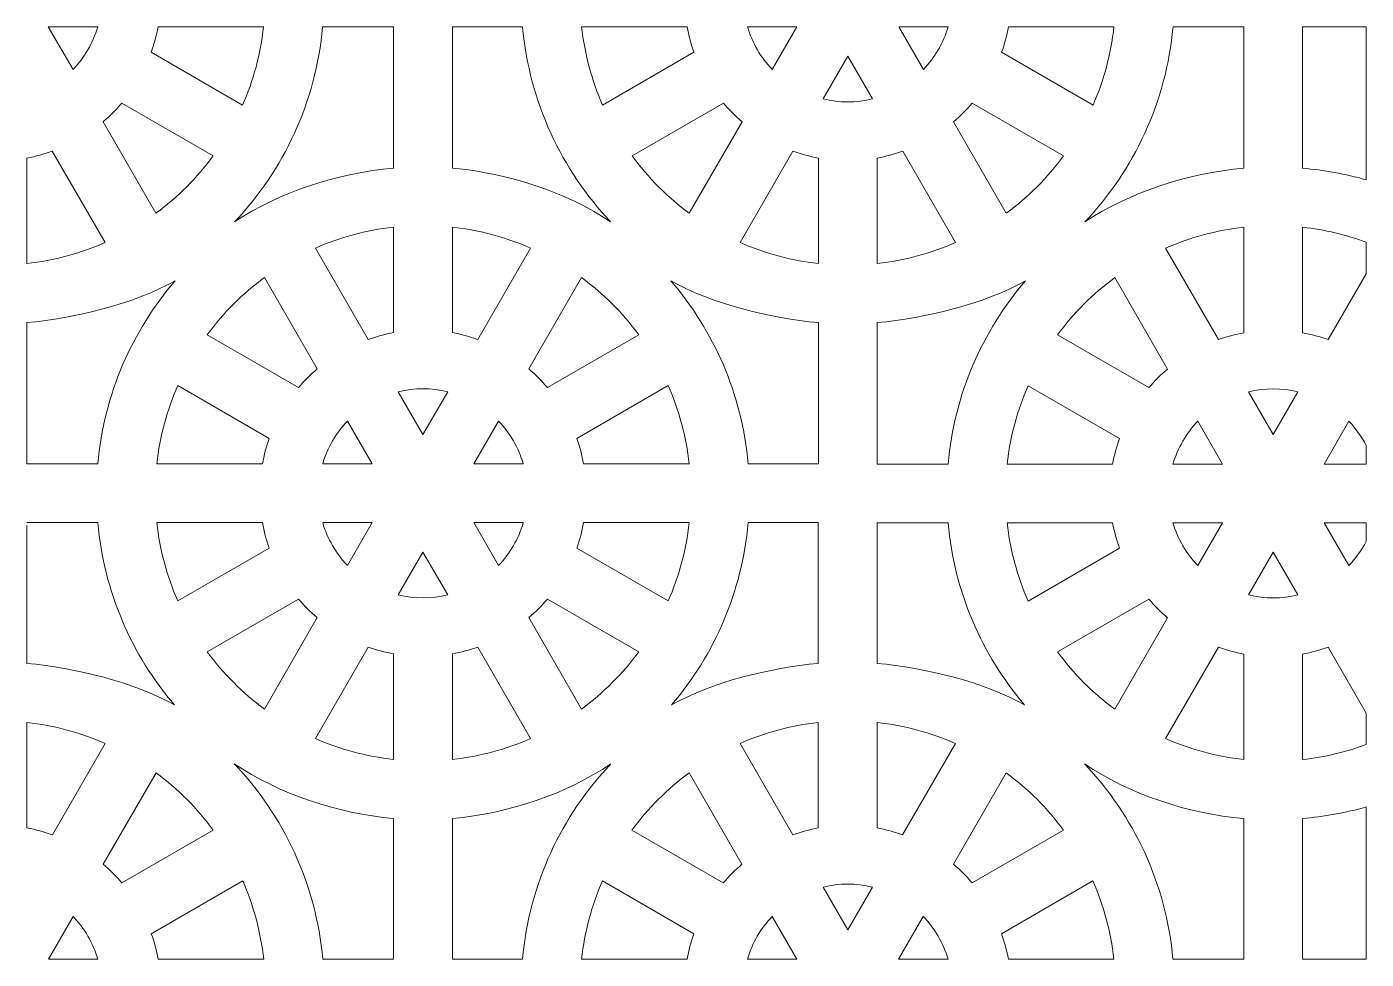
# Model space of a CAD drawing. Header units: centimetres. Extents: x -87 to 87, y -88 to 88.
# Drawn here: x 46.34 to 87.36, y 59.24 to 87.8 of the extents above; entities that cross this region are included whole.
import ezdxf

# ---------------------------------------------------------------- set-up
doc = ezdxf.new("R2010")
doc.units = ezdxf.units.CM
doc.header["$MEASUREMENT"] = 0
doc.layers.add('layer 1', color=7, linetype='Continuous')

msp = doc.modelspace()

# ---------------------------------------------------------------- linework, layer by layer
at = {"layer": 'layer 1', "color": 177, "lineweight": 9}
for points, knots in [([(46.99755, 87.80155), (46.99755, 87.80155), (48.51029, 87.80153), (48.51029, 87.80153), (48.51029, 87.80153), (48.36478, 87.3043), (48.10178, 86.85719), (47.75344, 86.49233), (47.75344, 86.49233), (47.75344, 86.49233), (46.99755, 87.80155), (46.99755, 87.80155)], [0, 0, 0, 0, 0.25, 0.25, 0.25, 0.25, 0.5, 0.5, 0.5, 0.5, 1, 1, 1, 1]), ([(52.94876, 85.40486), (53.27731, 86.15205), (53.49762, 86.95758), (53.5898, 87.80153), (53.5898, 87.80153), (53.5898, 87.80153), (50.35782, 87.80153), (50.35782, 87.80153), (50.35782, 87.80153), (50.30906, 87.53338), (50.23889, 87.27266), (50.14917, 87.02124), (50.14917, 87.02124), (50.14917, 87.02124), (52.94876, 85.40486), (52.94876, 85.40486)], [0, 0, 0, 0, 0.2, 0.2, 0.2, 0.2, 0.4, 0.4, 0.4, 0.4, 0.6, 0.6, 0.6, 0.6, 1, 1, 1, 1]), ([(57.57203, 83.4745), (55.85613, 83.32137), (54.05432, 82.7346), (52.69798, 81.82462), (52.69798, 81.82462), (54.20315, 83.4129), (55.19279, 85.49462), (55.39867, 87.80152), (55.39867, 87.80152), (55.39867, 87.80152), (57.57204, 87.80152), (57.57204, 87.80152), (57.57204, 87.80152), (57.57204, 87.80152), (57.57203, 83.4745), (57.57203, 83.4745)], [0, 0, 0, 0, 0.2, 0.2, 0.2, 0.2, 0.4, 0.4, 0.4, 0.4, 0.6, 0.6, 0.6, 0.6, 1, 1, 1, 1]), ([(64.21838, 81.82967), (62.86376, 82.73673), (61.08466, 83.32166), (59.37204, 83.47449), (59.37204, 83.47449), (59.37204, 83.47449), (59.37204, 87.80153), (59.37204, 87.80153), (59.37204, 87.80153), (59.37204, 87.80153), (61.5223, 87.80153), (61.5223, 87.80153), (61.5223, 87.80153), (61.72794, 85.49702), (62.71583, 83.41733), (64.21838, 81.82967)], [0, 0, 0, 0, 0.2, 0.2, 0.2, 0.2, 0.4, 0.4, 0.4, 0.4, 0.6, 0.6, 0.6, 0.6, 1, 1, 1, 1]), ([(63.97225, 85.40477), (63.64368, 86.152), (63.42335, 86.95754), (63.33118, 87.80152), (63.33118, 87.80152), (63.33118, 87.80152), (66.56313, 87.8016), (66.56313, 87.8016), (66.56313, 87.8016), (66.61189, 87.53337), (66.68198, 87.27254), (66.77174, 87.02104), (66.77174, 87.02104), (66.77174, 87.02104), (63.97225, 85.40477), (63.97225, 85.40477)], [0, 0, 0, 0, 0.2, 0.2, 0.2, 0.2, 0.4, 0.4, 0.4, 0.4, 0.6, 0.6, 0.6, 0.6, 1, 1, 1, 1]), ([(69.16761, 86.49223), (69.16761, 86.49223), (69.9235, 87.80153), (69.9235, 87.80153), (69.9235, 87.80153), (69.9235, 87.80153), (68.4107, 87.80153), (68.4107, 87.80153), (68.4107, 87.80153), (68.5562, 87.3043), (68.81922, 86.85716), (69.16761, 86.49223)], [0, 0, 0, 0, 0.25, 0.25, 0.25, 0.25, 0.5, 0.5, 0.5, 0.5, 1, 1, 1, 1]), ([(73.04118, 87.80153), (73.04118, 87.80153), (73.79712, 86.49223), (73.79712, 86.49223), (73.79712, 86.49223), (74.14548, 86.85712), (74.40845, 87.30427), (74.55395, 87.80153), (74.55395, 87.80153), (74.55395, 87.80153), (73.04118, 87.80153), (73.04118, 87.80153)], [0, 0, 0, 0, 0.25, 0.25, 0.25, 0.25, 0.5, 0.5, 0.5, 0.5, 1, 1, 1, 1]), ([(78.99245, 85.40477), (78.99245, 85.40477), (76.19284, 87.02111), (76.19284, 87.02111), (76.19284, 87.02111), (76.28257, 87.27258), (76.35292, 87.53331), (76.40169, 87.80153), (76.40169, 87.80153), (76.40169, 87.80153), (79.63348, 87.80153), (79.63348, 87.80153), (79.63348, 87.80153), (79.54131, 86.95755), (79.321, 86.15198), (78.99245, 85.40477)], [0, 0, 0, 0, 0.2, 0.2, 0.2, 0.2, 0.4, 0.4, 0.4, 0.4, 0.6, 0.6, 0.6, 0.6, 1, 1, 1, 1]), ([(78.74191, 81.8248), (80.24696, 83.41306), (81.23651, 85.49473), (81.44236, 87.80153), (81.44236, 87.80153), (81.44236, 87.80153), (83.6129, 87.80154), (83.6129, 87.80154), (83.6129, 87.80154), (83.6129, 87.80154), (83.61289, 83.47061), (83.61289, 83.47061), (83.61289, 83.47061), (81.89955, 83.31771), (80.09691, 82.73246), (78.74191, 81.8248)], [0, 0, 0, 0, 0.2, 0.2, 0.2, 0.2, 0.4, 0.4, 0.4, 0.4, 0.6, 0.6, 0.6, 0.6, 1, 1, 1, 1]), ([(87.35908, 83.11747), (87.35908, 83.11747), (87.35616, 87.80155), (87.35616, 87.80155), (87.35616, 87.80155), (87.35616, 87.80155), (85.4129, 87.80154), (85.4129, 87.80154), (85.4129, 87.80154), (85.4129, 87.80154), (85.4129, 83.4706), (85.4129, 83.4706), (85.4129, 83.4706), (86.06099, 83.41278), (86.71858, 83.29308), (87.35908, 83.11747)], [0, 0, 0, 0, 0.2, 0.2, 0.2, 0.2, 0.4, 0.4, 0.4, 0.4, 0.6, 0.6, 0.6, 0.6, 1, 1, 1, 1]), ([(72.23871, 85.59142), (72.23871, 85.59142), (71.48234, 86.90151), (71.48234, 86.90151), (71.48234, 86.90151), (71.48234, 86.90151), (70.72602, 85.59142), (70.72602, 85.59142), (70.72602, 85.59142), (71.2207, 85.4715), (71.74403, 85.47149), (72.23871, 85.59142)], [0, 0, 0, 0, 0.25, 0.25, 0.25, 0.25, 0.5, 0.5, 0.5, 0.5, 1, 1, 1, 1]), ([(48.67719, 84.89233), (48.67719, 84.89233), (50.2934, 82.09294), (50.2934, 82.09294), (50.2934, 82.09294), (50.9628, 82.58556), (51.5547, 83.17745), (52.04732, 83.84685), (52.04732, 83.84685), (52.04732, 83.84685), (49.24796, 85.46311), (49.24796, 85.46311), (49.24796, 85.46311), (49.07333, 85.25791), (48.8824, 85.06697), (48.67719, 84.89233)], [0, 0, 0, 0, 0.2, 0.2, 0.2, 0.2, 0.4, 0.4, 0.4, 0.4, 0.6, 0.6, 0.6, 0.6, 1, 1, 1, 1]), ([(66.62764, 82.09289), (65.95822, 82.58553), (65.36629, 83.17735), (64.87367, 83.84674), (64.87367, 83.84674), (64.87367, 83.84674), (67.67304, 85.46295), (67.67304, 85.46295), (67.67304, 85.46295), (67.84768, 85.25775), (68.03861, 85.06685), (68.24383, 84.8922), (68.24383, 84.8922), (68.24383, 84.8922), (66.62764, 82.09289), (66.62764, 82.09289)], [0, 0, 0, 0, 0.2, 0.2, 0.2, 0.2, 0.4, 0.4, 0.4, 0.4, 0.6, 0.6, 0.6, 0.6, 1, 1, 1, 1]), ([(78.09093, 83.8468), (77.59831, 83.17737), (77.00629, 82.58588), (76.33686, 82.09322), (76.33686, 82.09322), (76.33686, 82.09322), (74.72086, 84.89221), (74.72086, 84.89221), (74.72086, 84.89221), (74.92606, 85.06684), (75.11698, 85.25776), (75.29162, 85.46297), (75.29162, 85.46297), (75.29162, 85.46297), (78.09093, 83.8468), (78.09093, 83.8468)], [0, 0, 0, 0, 0.2, 0.2, 0.2, 0.2, 0.4, 0.4, 0.4, 0.4, 0.6, 0.6, 0.6, 0.6, 1, 1, 1, 1]), ([(46.33864, 80.55049), (46.33864, 80.55049), (46.33864, 83.7824), (46.33864, 83.7824), (46.33864, 83.7824), (46.60682, 83.83117), (46.86758, 83.90134), (47.11903, 83.99108), (47.11903, 83.99108), (47.11903, 83.99108), (48.73538, 81.19149), (48.73538, 81.19149), (48.73538, 81.19149), (47.98816, 80.86293), (47.1826, 80.64268), (46.33864, 80.55049)], [0, 0, 0, 0, 0.2, 0.2, 0.2, 0.2, 0.4, 0.4, 0.4, 0.4, 0.6, 0.6, 0.6, 0.6, 1, 1, 1, 1]), ([(70.58232, 80.55034), (70.58232, 80.55034), (70.58235, 83.7823), (70.58235, 83.7823), (70.58235, 83.7823), (70.31415, 83.83108), (70.05339, 83.9012), (69.80194, 83.99093), (69.80194, 83.99093), (69.80194, 83.99093), (68.1856, 81.19138), (68.1856, 81.19138), (68.1856, 81.19138), (68.93281, 80.86282), (69.73836, 80.6425), (70.58232, 80.55034)], [0, 0, 0, 0, 0.2, 0.2, 0.2, 0.2, 0.4, 0.4, 0.4, 0.4, 0.6, 0.6, 0.6, 0.6, 1, 1, 1, 1]), ([(73.16273, 83.991), (72.91127, 83.90127), (72.6505, 83.83108), (72.38229, 83.7823), (72.38229, 83.7823), (72.38229, 83.7823), (72.38232, 80.55034), (72.38232, 80.55034), (72.38232, 80.55034), (73.22628, 80.64251), (74.0317, 80.86311), (74.77892, 81.19167), (74.77892, 81.19167), (74.77892, 81.19167), (73.16273, 83.991), (73.16273, 83.991)], [0, 0, 0, 0, 0.2, 0.2, 0.2, 0.2, 0.4, 0.4, 0.4, 0.4, 0.6, 0.6, 0.6, 0.6, 1, 1, 1, 1]), ([(57.57204, 81.66562), (57.57204, 81.66562), (57.57207, 78.43366), (57.57207, 78.43366), (57.57207, 78.43366), (57.30387, 78.38488), (57.04311, 78.31476), (56.79166, 78.22503), (56.79166, 78.22503), (56.79166, 78.22503), (55.17532, 81.02458), (55.17532, 81.02458), (55.17532, 81.02458), (55.92253, 81.35314), (56.72808, 81.57346), (57.57204, 81.66562)], [0, 0, 0, 0, 0.2, 0.2, 0.2, 0.2, 0.4, 0.4, 0.4, 0.4, 0.6, 0.6, 0.6, 0.6, 1, 1, 1, 1]), ([(60.15245, 78.22496), (59.90099, 78.31469), (59.64022, 78.38488), (59.37201, 78.43366), (59.37201, 78.43366), (59.37201, 78.43366), (59.37204, 81.66562), (59.37204, 81.66562), (59.37204, 81.66562), (60.216, 81.57345), (61.02142, 81.35285), (61.76864, 81.02429), (61.76864, 81.02429), (61.76864, 81.02429), (60.15245, 78.22496), (60.15245, 78.22496)], [0, 0, 0, 0, 0.2, 0.2, 0.2, 0.2, 0.4, 0.4, 0.4, 0.4, 0.6, 0.6, 0.6, 0.6, 1, 1, 1, 1]), ([(83.6129, 81.66173), (83.6129, 81.66173), (83.61293, 78.42977), (83.61293, 78.42977), (83.61293, 78.42977), (83.34473, 78.38099), (83.08397, 78.31087), (82.83252, 78.22114), (82.83252, 78.22114), (82.83252, 78.22114), (81.21618, 81.02069), (81.21618, 81.02069), (81.21618, 81.02069), (81.96339, 81.34925), (82.76894, 81.56957), (83.6129, 81.66173)], [0, 0, 0, 0, 0.2, 0.2, 0.2, 0.2, 0.4, 0.4, 0.4, 0.4, 0.6, 0.6, 0.6, 0.6, 1, 1, 1, 1]), ([(87.35616, 80.23518), (87.35616, 80.23518), (87.35616, 81.20376), (87.35616, 81.20376), (87.35616, 81.20376), (86.73898, 81.43236), (86.08978, 81.58781), (85.4129, 81.66173), (85.4129, 81.66173), (85.4129, 81.66173), (85.41287, 78.42977), (85.41287, 78.42977), (85.41287, 78.42977), (85.68108, 78.38099), (85.94185, 78.3108), (86.19331, 78.22107), (86.19331, 78.22107), (86.19331, 78.22107), (87.35616, 80.23518), (87.35616, 80.23518)], [0, 0, 0, 0, 0.16666667, 0.16666667, 0.16666667, 0.16666667, 0.33333333, 0.33333333, 0.33333333, 0.33333333, 0.5, 0.5, 0.5, 0.5, 0.66666667, 0.66666667, 0.66666667, 0.66666667, 1, 1, 1, 1]), ([(46.33807, 74.41443), (46.33807, 74.41443), (48.51202, 74.41443), (48.51202, 74.41443), (48.51202, 74.41443), (48.70239, 76.54778), (49.56304, 78.48858), (50.88183, 80.02464), (50.88183, 80.02464), (49.66208, 79.32384), (47.81107, 78.87282), (46.33784, 78.74147), (46.33784, 78.74147), (46.33784, 78.74147), (46.33807, 74.41443), (46.33807, 74.41443)], [0, 0, 0, 0, 0.2, 0.2, 0.2, 0.2, 0.4, 0.4, 0.4, 0.4, 0.6, 0.6, 0.6, 0.6, 1, 1, 1, 1]), ([(53.61736, 80.12307), (52.94794, 79.63043), (52.35601, 79.03861), (51.86339, 78.36922), (51.86339, 78.36922), (51.86339, 78.36922), (54.66276, 76.75301), (54.66276, 76.75301), (54.66276, 76.75301), (54.8374, 76.95821), (55.02833, 77.14911), (55.23355, 77.32376), (55.23355, 77.32376), (55.23355, 77.32376), (53.61736, 80.12307), (53.61736, 80.12307)], [0, 0, 0, 0, 0.2, 0.2, 0.2, 0.2, 0.4, 0.4, 0.4, 0.4, 0.6, 0.6, 0.6, 0.6, 1, 1, 1, 1]), ([(65.08065, 78.36916), (64.58803, 79.03859), (63.99601, 79.63008), (63.32658, 80.12274), (63.32658, 80.12274), (63.32658, 80.12274), (61.71058, 77.32375), (61.71058, 77.32375), (61.71058, 77.32375), (61.91578, 77.14912), (62.1067, 76.9582), (62.28134, 76.75299), (62.28134, 76.75299), (62.28134, 76.75299), (65.08065, 78.36916), (65.08065, 78.36916)], [0, 0, 0, 0, 0.2, 0.2, 0.2, 0.2, 0.4, 0.4, 0.4, 0.4, 0.6, 0.6, 0.6, 0.6, 1, 1, 1, 1]), ([(68.43208, 74.41443), (68.24171, 76.54774), (67.38098, 78.48836), (66.0622, 80.02436), (66.0622, 80.02436), (67.28155, 79.32384), (69.10959, 78.87288), (70.58231, 78.74146), (70.58231, 78.74146), (70.58231, 78.74146), (70.58232, 74.41443), (70.58232, 74.41443), (70.58232, 74.41443), (70.58232, 74.41443), (68.43208, 74.41443), (68.43208, 74.41443)], [0, 0, 0, 0, 0.2, 0.2, 0.2, 0.2, 0.4, 0.4, 0.4, 0.4, 0.6, 0.6, 0.6, 0.6, 1, 1, 1, 1]), ([(72.38232, 74.41054), (72.38232, 74.41054), (72.38232, 78.74147), (72.38232, 78.74147), (72.38232, 78.74147), (73.85514, 78.8729), (75.70638, 79.32383), (76.92584, 80.0244), (76.92584, 80.0244), (75.60528, 78.48775), (74.74341, 76.54558), (74.55288, 74.41054), (74.55288, 74.41054), (74.55288, 74.41054), (72.38232, 74.41054), (72.38232, 74.41054)], [0, 0, 0, 0, 0.2, 0.2, 0.2, 0.2, 0.4, 0.4, 0.4, 0.4, 0.6, 0.6, 0.6, 0.6, 1, 1, 1, 1]), ([(79.65822, 80.11918), (78.9888, 79.62654), (78.39687, 79.03472), (77.90425, 78.36533), (77.90425, 78.36533), (77.90425, 78.36533), (80.70362, 76.74912), (80.70362, 76.74912), (80.70362, 76.74912), (80.87826, 76.95432), (81.06919, 77.14522), (81.27441, 77.31987), (81.27441, 77.31987), (81.27441, 77.31987), (79.65822, 80.11918), (79.65822, 80.11918)], [0, 0, 0, 0, 0.2, 0.2, 0.2, 0.2, 0.4, 0.4, 0.4, 0.4, 0.6, 0.6, 0.6, 0.6, 1, 1, 1, 1]), ([(50.96197, 76.81119), (50.6334, 76.06396), (50.41307, 75.25842), (50.3209, 74.41444), (50.3209, 74.41444), (50.3209, 74.41444), (53.55285, 74.41436), (53.55285, 74.41436), (53.55285, 74.41436), (53.60161, 74.68259), (53.6717, 74.94342), (53.76146, 75.19492), (53.76146, 75.19492), (53.76146, 75.19492), (50.96197, 76.81119), (50.96197, 76.81119)], [0, 0, 0, 0, 0.2, 0.2, 0.2, 0.2, 0.4, 0.4, 0.4, 0.4, 0.6, 0.6, 0.6, 0.6, 1, 1, 1, 1]), ([(59.22843, 76.62454), (59.22843, 76.62454), (58.47206, 75.31445), (58.47206, 75.31445), (58.47206, 75.31445), (58.47206, 75.31445), (57.71574, 76.62454), (57.71574, 76.62454), (57.71574, 76.62454), (58.21042, 76.74446), (58.73375, 76.74447), (59.22843, 76.62454)], [0, 0, 0, 0, 0.25, 0.25, 0.25, 0.25, 0.5, 0.5, 0.5, 0.5, 1, 1, 1, 1]), ([(65.98217, 76.81119), (65.98217, 76.81119), (63.18256, 75.19485), (63.18256, 75.19485), (63.18256, 75.19485), (63.27229, 74.94338), (63.34264, 74.68265), (63.39141, 74.41443), (63.39141, 74.41443), (63.39141, 74.41443), (66.6232, 74.41443), (66.6232, 74.41443), (66.6232, 74.41443), (66.53103, 75.25841), (66.31072, 76.06398), (65.98217, 76.81119)], [0, 0, 0, 0, 0.2, 0.2, 0.2, 0.2, 0.4, 0.4, 0.4, 0.4, 0.6, 0.6, 0.6, 0.6, 1, 1, 1, 1]), ([(77.00283, 76.8073), (76.67426, 76.06007), (76.45393, 75.25453), (76.36176, 74.41055), (76.36176, 74.41055), (76.36176, 74.41055), (79.59371, 74.41047), (79.59371, 74.41047), (79.59371, 74.41047), (79.64247, 74.6787), (79.71256, 74.93953), (79.80232, 75.19103), (79.80232, 75.19103), (79.80232, 75.19103), (77.00283, 76.8073), (77.00283, 76.8073)], [0, 0, 0, 0, 0.2, 0.2, 0.2, 0.2, 0.4, 0.4, 0.4, 0.4, 0.6, 0.6, 0.6, 0.6, 1, 1, 1, 1]), ([(85.26929, 76.62065), (85.26929, 76.62065), (84.51292, 75.31056), (84.51292, 75.31056), (84.51292, 75.31056), (84.51292, 75.31056), (83.7566, 76.62065), (83.7566, 76.62065), (83.7566, 76.62065), (84.25128, 76.74057), (84.77461, 76.74058), (85.26929, 76.62065)], [0, 0, 0, 0, 0.25, 0.25, 0.25, 0.25, 0.5, 0.5, 0.5, 0.5, 1, 1, 1, 1]), ([(56.15733, 75.72373), (56.15733, 75.72373), (56.91322, 74.41443), (56.91322, 74.41443), (56.91322, 74.41443), (56.91322, 74.41443), (55.40042, 74.41443), (55.40042, 74.41443), (55.40042, 74.41443), (55.54592, 74.91166), (55.80894, 75.3588), (56.15733, 75.72373)], [0, 0, 0, 0, 0.25, 0.25, 0.25, 0.25, 0.5, 0.5, 0.5, 0.5, 1, 1, 1, 1]), ([(60.0309, 74.41443), (60.0309, 74.41443), (60.78684, 75.72373), (60.78684, 75.72373), (60.78684, 75.72373), (61.1352, 75.35884), (61.39817, 74.91169), (61.54367, 74.41443), (61.54367, 74.41443), (61.54367, 74.41443), (60.0309, 74.41443), (60.0309, 74.41443)], [0, 0, 0, 0, 0.25, 0.25, 0.25, 0.25, 0.5, 0.5, 0.5, 0.5, 1, 1, 1, 1]), ([(82.19819, 75.71984), (82.19819, 75.71984), (82.95408, 74.41054), (82.95408, 74.41054), (82.95408, 74.41054), (82.95408, 74.41054), (81.44128, 74.41054), (81.44128, 74.41054), (81.44128, 74.41054), (81.58678, 74.90777), (81.8498, 75.35491), (82.19819, 75.71984)], [0, 0, 0, 0, 0.25, 0.25, 0.25, 0.25, 0.5, 0.5, 0.5, 0.5, 1, 1, 1, 1]), ([(87.35615, 74.41054), (87.35615, 74.41054), (87.35617, 74.98008), (87.35617, 74.98008), (87.35617, 74.98008), (87.21548, 75.25171), (87.03699, 75.50063), (86.8277, 75.71984), (86.8277, 75.71984), (86.8277, 75.71984), (86.07176, 74.41054), (86.07176, 74.41054), (86.07176, 74.41054), (86.07176, 74.41054), (87.35615, 74.41054), (87.35615, 74.41054)], [0, 0, 0, 0, 0.2, 0.2, 0.2, 0.2, 0.4, 0.4, 0.4, 0.4, 0.6, 0.6, 0.6, 0.6, 1, 1, 1, 1]), ([(46.33808, 72.61443), (46.33808, 72.61443), (46.34808, 72.61443), (46.34808, 72.61443), (46.34808, 72.61443), (46.34808, 72.61443), (48.51202, 72.61443), (48.51202, 72.61443), (48.51202, 72.61443), (48.70131, 70.49335), (49.55322, 68.56263), (50.8592, 67.03078), (50.8592, 67.03078), (49.6435, 67.72617), (47.80726, 68.17372), (46.34066, 68.30448), (46.34066, 68.30448), (46.34066, 68.30448), (46.34146, 72.5279), (46.34146, 72.5279)], [0, 0, 0, 0, 0.16666667, 0.16666667, 0.16666667, 0.16666667, 0.33333333, 0.33333333, 0.33333333, 0.33333333, 0.5, 0.5, 0.5, 0.5, 0.66666667, 0.66666667, 0.66666667, 0.66666667, 1, 1, 1, 1]), ([(50.32091, 72.61443), (50.32091, 72.61443), (53.55289, 72.61445), (53.55289, 72.61445), (53.55289, 72.61445), (53.60167, 72.34626), (53.67173, 72.08549), (53.76146, 71.83404), (53.76146, 71.83404), (53.76146, 71.83404), (50.96204, 70.21778), (50.96204, 70.21778), (50.96204, 70.21778), (50.63349, 70.96498), (50.4131, 71.77047), (50.32091, 72.61443)], [0, 0, 0, 0, 0.2, 0.2, 0.2, 0.2, 0.4, 0.4, 0.4, 0.4, 0.6, 0.6, 0.6, 0.6, 1, 1, 1, 1]), ([(56.15732, 71.3052), (56.15732, 71.3052), (56.91321, 72.61443), (56.91321, 72.61443), (56.91321, 72.61443), (56.91321, 72.61443), (55.40043, 72.61443), (55.40043, 72.61443), (55.40043, 72.61443), (55.54593, 72.11723), (55.80895, 71.6701), (56.15732, 71.3052)], [0, 0, 0, 0, 0.25, 0.25, 0.25, 0.25, 0.5, 0.5, 0.5, 0.5, 1, 1, 1, 1]), ([(60.03095, 72.61445), (60.03095, 72.61445), (61.54369, 72.61443), (61.54369, 72.61443), (61.54369, 72.61443), (61.39818, 72.1172), (61.13518, 71.67009), (60.78684, 71.30523), (60.78684, 71.30523), (60.78684, 71.30523), (60.03095, 72.61445), (60.03095, 72.61445)], [0, 0, 0, 0, 0.25, 0.25, 0.25, 0.25, 0.5, 0.5, 0.5, 0.5, 1, 1, 1, 1]), ([(65.98216, 70.21776), (66.31071, 70.96495), (66.53102, 71.77048), (66.6232, 72.61443), (66.6232, 72.61443), (66.6232, 72.61443), (63.39122, 72.61443), (63.39122, 72.61443), (63.39122, 72.61443), (63.34246, 72.34628), (63.27229, 72.08556), (63.18257, 71.83414), (63.18257, 71.83414), (63.18257, 71.83414), (65.98216, 70.21776), (65.98216, 70.21776)], [0, 0, 0, 0, 0.2, 0.2, 0.2, 0.2, 0.4, 0.4, 0.4, 0.4, 0.6, 0.6, 0.6, 0.6, 1, 1, 1, 1]), ([(66.086, 67.03206), (67.39135, 68.56368), (68.24283, 70.49392), (68.43207, 72.61442), (68.43207, 72.61442), (68.43207, 72.61442), (70.5795, 72.61443), (70.5795, 72.61443), (70.5795, 72.61443), (70.5795, 72.61443), (70.57949, 68.3045), (70.57949, 68.3045), (70.57949, 68.3045), (69.11402, 68.17372), (67.30094, 67.72664), (66.086, 67.03206)], [0, 0, 0, 0, 0.2, 0.2, 0.2, 0.2, 0.4, 0.4, 0.4, 0.4, 0.6, 0.6, 0.6, 0.6, 1, 1, 1, 1]), ([(72.3795, 72.61054), (72.3795, 72.61054), (74.55288, 72.61054), (74.55288, 72.61054), (74.55288, 72.61054), (74.74196, 70.49183), (75.59217, 68.56307), (76.89566, 67.03205), (76.89566, 67.03205), (75.68069, 67.72665), (73.84497, 68.17372), (72.3795, 68.30449), (72.3795, 68.30449), (72.3795, 68.30449), (72.3795, 72.61054), (72.3795, 72.61054)], [0, 0, 0, 0, 0.2, 0.2, 0.2, 0.2, 0.4, 0.4, 0.4, 0.4, 0.6, 0.6, 0.6, 0.6, 1, 1, 1, 1]), ([(76.36177, 72.61054), (76.36177, 72.61054), (79.59375, 72.61056), (79.59375, 72.61056), (79.59375, 72.61056), (79.64253, 72.34237), (79.71259, 72.0816), (79.80232, 71.83015), (79.80232, 71.83015), (79.80232, 71.83015), (77.0029, 70.21389), (77.0029, 70.21389), (77.0029, 70.21389), (76.67435, 70.96109), (76.45396, 71.76658), (76.36177, 72.61054)], [0, 0, 0, 0, 0.2, 0.2, 0.2, 0.2, 0.4, 0.4, 0.4, 0.4, 0.6, 0.6, 0.6, 0.6, 1, 1, 1, 1]), ([(82.19818, 71.30131), (82.19818, 71.30131), (82.95407, 72.61054), (82.95407, 72.61054), (82.95407, 72.61054), (82.95407, 72.61054), (81.44129, 72.61054), (81.44129, 72.61054), (81.44129, 72.61054), (81.58679, 72.11334), (81.84981, 71.66621), (82.19818, 71.30131)], [0, 0, 0, 0, 0.25, 0.25, 0.25, 0.25, 0.5, 0.5, 0.5, 0.5, 1, 1, 1, 1]), ([(87.35626, 72.04125), (87.35626, 72.04125), (87.35616, 72.61056), (87.35616, 72.61056), (87.35616, 72.61056), (87.35616, 72.61056), (86.07181, 72.61056), (86.07181, 72.61056), (86.07181, 72.61056), (86.07181, 72.61056), (86.8277, 71.30134), (86.8277, 71.30134), (86.8277, 71.30134), (87.03702, 71.52058), (87.21554, 71.76954), (87.35626, 72.04125)], [0, 0, 0, 0, 0.2, 0.2, 0.2, 0.2, 0.4, 0.4, 0.4, 0.4, 0.6, 0.6, 0.6, 0.6, 1, 1, 1, 1]), ([(57.71574, 70.40445), (57.71574, 70.40445), (58.47207, 71.71446), (58.47207, 71.71446), (58.47207, 71.71446), (58.47207, 71.71446), (59.22845, 70.40443), (59.22845, 70.40443), (59.22845, 70.40443), (58.73369, 70.28444), (58.2105, 70.28449), (57.71574, 70.40445)], [0, 0, 0, 0, 0.25, 0.25, 0.25, 0.25, 0.5, 0.5, 0.5, 0.5, 1, 1, 1, 1]), ([(83.7566, 70.40056), (83.7566, 70.40056), (84.51293, 71.71057), (84.51293, 71.71057), (84.51293, 71.71057), (84.51293, 71.71057), (85.26931, 70.40054), (85.26931, 70.40054), (85.26931, 70.40054), (84.77455, 70.28055), (84.25136, 70.2806), (83.7566, 70.40056)], [0, 0, 0, 0, 0.25, 0.25, 0.25, 0.25, 0.5, 0.5, 0.5, 0.5, 1, 1, 1, 1]), ([(53.61733, 66.90583), (52.94793, 67.39845), (52.35607, 67.99035), (51.86344, 68.65975), (51.86344, 68.65975), (51.86344, 68.65975), (54.66269, 70.2759), (54.66269, 70.2759), (54.66269, 70.2759), (54.83734, 70.07068), (55.0283, 69.87975), (55.23351, 69.70511), (55.23351, 69.70511), (55.23351, 69.70511), (53.61733, 66.90583), (53.61733, 66.90583)], [0, 0, 0, 0, 0.2, 0.2, 0.2, 0.2, 0.4, 0.4, 0.4, 0.4, 0.6, 0.6, 0.6, 0.6, 1, 1, 1, 1]), ([(61.71059, 69.70523), (61.71059, 69.70523), (63.3268, 66.90584), (63.3268, 66.90584), (63.3268, 66.90584), (63.9962, 67.39846), (64.5881, 67.99035), (65.08072, 68.65975), (65.08072, 68.65975), (65.08072, 68.65975), (62.28136, 70.27601), (62.28136, 70.27601), (62.28136, 70.27601), (62.10673, 70.07081), (61.9158, 69.87987), (61.71059, 69.70523)], [0, 0, 0, 0, 0.2, 0.2, 0.2, 0.2, 0.4, 0.4, 0.4, 0.4, 0.6, 0.6, 0.6, 0.6, 1, 1, 1, 1]), ([(79.65819, 66.90194), (78.98879, 67.39456), (78.39693, 67.98646), (77.9043, 68.65586), (77.9043, 68.65586), (77.9043, 68.65586), (80.70355, 70.27201), (80.70355, 70.27201), (80.70355, 70.27201), (80.8782, 70.06679), (81.06916, 69.87586), (81.27437, 69.70122), (81.27437, 69.70122), (81.27437, 69.70122), (79.65819, 66.90194), (79.65819, 66.90194)], [0, 0, 0, 0, 0.2, 0.2, 0.2, 0.2, 0.4, 0.4, 0.4, 0.4, 0.6, 0.6, 0.6, 0.6, 1, 1, 1, 1]), ([(56.7917, 68.80396), (56.7917, 68.80396), (55.17549, 66.00463), (55.17549, 66.00463), (55.17549, 66.00463), (55.92269, 65.67607), (56.72809, 65.45564), (57.57204, 65.36347), (57.57204, 65.36347), (57.57204, 65.36347), (57.57204, 68.59529), (57.57204, 68.59529), (57.57204, 68.59529), (57.30387, 68.64405), (57.04314, 68.71423), (56.7917, 68.80396)], [0, 0, 0, 0, 0.2, 0.2, 0.2, 0.2, 0.4, 0.4, 0.4, 0.4, 0.6, 0.6, 0.6, 0.6, 1, 1, 1, 1]), ([(59.37204, 65.36339), (59.37204, 65.36339), (59.37204, 68.5953), (59.37204, 68.5953), (59.37204, 68.5953), (59.64022, 68.64407), (59.90098, 68.71424), (60.15243, 68.80398), (60.15243, 68.80398), (60.15243, 68.80398), (61.76878, 66.00439), (61.76878, 66.00439), (61.76878, 66.00439), (61.02156, 65.67583), (60.216, 65.45558), (59.37204, 65.36339)], [0, 0, 0, 0, 0.2, 0.2, 0.2, 0.2, 0.4, 0.4, 0.4, 0.4, 0.6, 0.6, 0.6, 0.6, 1, 1, 1, 1]), ([(82.83256, 68.80007), (82.83256, 68.80007), (81.21635, 66.00074), (81.21635, 66.00074), (81.21635, 66.00074), (81.96355, 65.67218), (82.76895, 65.45175), (83.6129, 65.35958), (83.6129, 65.35958), (83.6129, 65.35958), (83.6129, 68.5914), (83.6129, 68.5914), (83.6129, 68.5914), (83.34473, 68.64016), (83.084, 68.71034), (82.83256, 68.80007)], [0, 0, 0, 0, 0.2, 0.2, 0.2, 0.2, 0.4, 0.4, 0.4, 0.4, 0.6, 0.6, 0.6, 0.6, 1, 1, 1, 1]), ([(87.35908, 65.81823), (87.35908, 65.81823), (87.35908, 66.78092), (87.35908, 66.78092), (87.35908, 66.78092), (87.35908, 66.78092), (86.19329, 68.80009), (86.19329, 68.80009), (86.19329, 68.80009), (85.94184, 68.71035), (85.68108, 68.64018), (85.4129, 68.59141), (85.4129, 68.59141), (85.4129, 68.59141), (85.4129, 65.3595), (85.4129, 65.3595), (85.4129, 65.3595), (86.08974, 65.43342), (86.7419, 65.58974), (87.35908, 65.81823)], [0, 0, 0, 0, 0.16666667, 0.16666667, 0.16666667, 0.16666667, 0.33333333, 0.33333333, 0.33333333, 0.33333333, 0.5, 0.5, 0.5, 0.5, 0.66666667, 0.66666667, 0.66666667, 0.66666667, 1, 1, 1, 1]), ([(46.34146, 66.49546), (46.34146, 66.49546), (46.34146, 63.26355), (46.34146, 63.26355), (46.34146, 63.26355), (46.60964, 63.21478), (46.8704, 63.14461), (47.12185, 63.05487), (47.12185, 63.05487), (47.12185, 63.05487), (48.7382, 65.85446), (48.7382, 65.85446), (48.7382, 65.85446), (47.99098, 66.18302), (47.18542, 66.40327), (46.34146, 66.49546)], [0, 0, 0, 0, 0.2, 0.2, 0.2, 0.2, 0.4, 0.4, 0.4, 0.4, 0.6, 0.6, 0.6, 0.6, 1, 1, 1, 1]), ([(70.5795, 66.49562), (70.5795, 66.49562), (70.57953, 63.26366), (70.57953, 63.26366), (70.57953, 63.26366), (70.31133, 63.21488), (70.05057, 63.14476), (69.79912, 63.05503), (69.79912, 63.05503), (69.79912, 63.05503), (68.18278, 65.85458), (68.18278, 65.85458), (68.18278, 65.85458), (68.92999, 66.18314), (69.73554, 66.40346), (70.5795, 66.49562)], [0, 0, 0, 0, 0.2, 0.2, 0.2, 0.2, 0.4, 0.4, 0.4, 0.4, 0.6, 0.6, 0.6, 0.6, 1, 1, 1, 1]), ([(73.15991, 63.05496), (72.90845, 63.14469), (72.64768, 63.21488), (72.37947, 63.26366), (72.37947, 63.26366), (72.37947, 63.26366), (72.3795, 66.49562), (72.3795, 66.49562), (72.3795, 66.49562), (73.22346, 66.40345), (74.02888, 66.18285), (74.7761, 65.85429), (74.7761, 65.85429), (74.7761, 65.85429), (73.15991, 63.05496), (73.15991, 63.05496)], [0, 0, 0, 0, 0.2, 0.2, 0.2, 0.2, 0.4, 0.4, 0.4, 0.4, 0.6, 0.6, 0.6, 0.6, 1, 1, 1, 1]), ([(57.57368, 59.24443), (57.57368, 59.24443), (55.40149, 59.24443), (55.40149, 59.24443), (55.40149, 59.24443), (55.1952, 61.55593), (54.20202, 63.64136), (52.69179, 65.23084), (52.69179, 65.23084), (54.05666, 64.30575), (55.83956, 63.70905), (57.57206, 63.55444), (57.57206, 63.55444), (57.57206, 63.55444), (57.57368, 59.24443), (57.57368, 59.24443)], [0, 0, 0, 0, 0.2, 0.2, 0.2, 0.2, 0.4, 0.4, 0.4, 0.4, 0.6, 0.6, 0.6, 0.6, 1, 1, 1, 1]), ([(59.37204, 59.24443), (59.37204, 59.24443), (59.37124, 63.55437), (59.37124, 63.55437), (59.37124, 63.55437), (61.10269, 63.70874), (62.86266, 64.30466), (64.22705, 65.22867), (64.22705, 65.22867), (62.718, 63.63944), (61.72566, 61.55486), (61.51948, 59.24443), (61.51948, 59.24443), (61.51948, 59.24443), (59.37204, 59.24443), (59.37204, 59.24443)], [0, 0, 0, 0, 0.2, 0.2, 0.2, 0.2, 0.4, 0.4, 0.4, 0.4, 0.6, 0.6, 0.6, 0.6, 1, 1, 1, 1]), ([(83.6129, 59.24443), (83.6129, 59.24443), (83.61292, 63.55055), (83.61292, 63.55055), (83.61292, 63.55055), (81.87882, 63.70531), (80.09686, 64.30296), (78.73117, 65.22952), (78.73117, 65.22952), (80.24066, 63.64019), (81.23332, 61.55528), (81.43954, 59.24443), (81.43954, 59.24443), (81.43954, 59.24443), (83.6129, 59.24443), (83.6129, 59.24443)], [0, 0, 0, 0, 0.2, 0.2, 0.2, 0.2, 0.4, 0.4, 0.4, 0.4, 0.6, 0.6, 0.6, 0.6, 1, 1, 1, 1]), ([(48.68001, 62.15362), (48.68001, 62.15362), (50.29622, 64.95301), (50.29622, 64.95301), (50.29622, 64.95301), (50.96562, 64.46039), (51.55752, 63.8685), (52.05014, 63.1991), (52.05014, 63.1991), (52.05014, 63.1991), (49.25078, 61.58284), (49.25078, 61.58284), (49.25078, 61.58284), (49.07615, 61.78804), (48.88522, 61.97898), (48.68001, 62.15362)], [0, 0, 0, 0, 0.2, 0.2, 0.2, 0.2, 0.4, 0.4, 0.4, 0.4, 0.6, 0.6, 0.6, 0.6, 1, 1, 1, 1]), ([(66.62482, 64.95307), (65.9554, 64.46043), (65.36347, 63.86861), (64.87085, 63.19922), (64.87085, 63.19922), (64.87085, 63.19922), (67.67022, 61.58301), (67.67022, 61.58301), (67.67022, 61.58301), (67.84486, 61.78821), (68.03579, 61.97911), (68.24101, 62.15376), (68.24101, 62.15376), (68.24101, 62.15376), (66.62482, 64.95307), (66.62482, 64.95307)], [0, 0, 0, 0, 0.2, 0.2, 0.2, 0.2, 0.4, 0.4, 0.4, 0.4, 0.6, 0.6, 0.6, 0.6, 1, 1, 1, 1]), ([(78.08811, 63.19916), (77.59549, 63.86859), (77.00347, 64.46008), (76.33404, 64.95274), (76.33404, 64.95274), (76.33404, 64.95274), (74.71804, 62.15375), (74.71804, 62.15375), (74.71804, 62.15375), (74.92324, 61.97912), (75.11416, 61.7882), (75.2888, 61.58299), (75.2888, 61.58299), (75.2888, 61.58299), (78.08811, 63.19916), (78.08811, 63.19916)], [0, 0, 0, 0, 0.2, 0.2, 0.2, 0.2, 0.4, 0.4, 0.4, 0.4, 0.6, 0.6, 0.6, 0.6, 1, 1, 1, 1]), ([(87.35907, 59.24443), (87.35907, 59.24443), (87.35908, 63.90747), (87.35908, 63.90747), (87.35908, 63.90747), (86.7215, 63.72972), (86.06509, 63.60869), (85.4121, 63.55048), (85.4121, 63.55048), (85.4121, 63.55048), (85.41289, 59.24443), (85.41289, 59.24443), (85.41289, 59.24443), (85.41289, 59.24443), (87.35907, 59.24443), (87.35907, 59.24443)], [0, 0, 0, 0, 0.2, 0.2, 0.2, 0.2, 0.4, 0.4, 0.4, 0.4, 0.6, 0.6, 0.6, 0.6, 1, 1, 1, 1]), ([(52.95158, 61.64109), (53.28013, 60.8939), (53.50044, 60.08837), (53.59262, 59.24442), (53.59262, 59.24442), (53.59262, 59.24442), (50.36064, 59.24442), (50.36064, 59.24442), (50.36064, 59.24442), (50.31188, 59.51257), (50.24171, 59.77329), (50.15199, 60.02471), (50.15199, 60.02471), (50.15199, 60.02471), (52.95158, 61.64109), (52.95158, 61.64109)], [0, 0, 0, 0, 0.2, 0.2, 0.2, 0.2, 0.4, 0.4, 0.4, 0.4, 0.6, 0.6, 0.6, 0.6, 1, 1, 1, 1]), ([(63.96943, 61.64119), (63.64086, 60.89396), (63.42053, 60.08842), (63.32836, 59.24444), (63.32836, 59.24444), (63.32836, 59.24444), (66.56031, 59.24436), (66.56031, 59.24436), (66.56031, 59.24436), (66.60907, 59.51259), (66.67916, 59.77342), (66.76892, 60.02492), (66.76892, 60.02492), (66.76892, 60.02492), (63.96943, 61.64119), (63.96943, 61.64119)], [0, 0, 0, 0, 0.2, 0.2, 0.2, 0.2, 0.4, 0.4, 0.4, 0.4, 0.6, 0.6, 0.6, 0.6, 1, 1, 1, 1]), ([(72.23589, 61.45454), (72.23589, 61.45454), (71.47952, 60.14445), (71.47952, 60.14445), (71.47952, 60.14445), (71.47952, 60.14445), (70.7232, 61.45454), (70.7232, 61.45454), (70.7232, 61.45454), (71.21788, 61.57446), (71.74121, 61.57447), (72.23589, 61.45454)], [0, 0, 0, 0, 0.25, 0.25, 0.25, 0.25, 0.5, 0.5, 0.5, 0.5, 1, 1, 1, 1]), ([(78.98963, 61.64119), (78.98963, 61.64119), (76.19002, 60.02485), (76.19002, 60.02485), (76.19002, 60.02485), (76.27975, 59.77338), (76.3501, 59.51265), (76.39887, 59.24443), (76.39887, 59.24443), (76.39887, 59.24443), (79.63066, 59.24443), (79.63066, 59.24443), (79.63066, 59.24443), (79.53849, 60.08841), (79.31818, 60.89398), (78.98963, 61.64119)], [0, 0, 0, 0, 0.2, 0.2, 0.2, 0.2, 0.4, 0.4, 0.4, 0.4, 0.6, 0.6, 0.6, 0.6, 1, 1, 1, 1]), ([(47.00037, 59.2444), (47.00037, 59.2444), (48.51311, 59.24442), (48.51311, 59.24442), (48.51311, 59.24442), (48.3676, 59.74165), (48.1046, 60.18876), (47.75626, 60.55362), (47.75626, 60.55362), (47.75626, 60.55362), (47.00037, 59.2444), (47.00037, 59.2444)], [0, 0, 0, 0, 0.25, 0.25, 0.25, 0.25, 0.5, 0.5, 0.5, 0.5, 1, 1, 1, 1]), ([(69.16479, 60.55373), (69.16479, 60.55373), (69.92068, 59.24443), (69.92068, 59.24443), (69.92068, 59.24443), (69.92068, 59.24443), (68.40788, 59.24443), (68.40788, 59.24443), (68.40788, 59.24443), (68.55338, 59.74166), (68.8164, 60.1888), (69.16479, 60.55373)], [0, 0, 0, 0, 0.25, 0.25, 0.25, 0.25, 0.5, 0.5, 0.5, 0.5, 1, 1, 1, 1]), ([(73.03836, 59.24443), (73.03836, 59.24443), (73.7943, 60.55373), (73.7943, 60.55373), (73.7943, 60.55373), (74.14266, 60.18884), (74.40563, 59.74169), (74.55113, 59.24443), (74.55113, 59.24443), (74.55113, 59.24443), (73.03836, 59.24443), (73.03836, 59.24443)], [0, 0, 0, 0, 0.25, 0.25, 0.25, 0.25, 0.5, 0.5, 0.5, 0.5, 1, 1, 1, 1])]:
    msp.add_open_spline(points, degree=3, knots=knots, dxfattribs=at)

doc.saveas('drawing.dxf')
